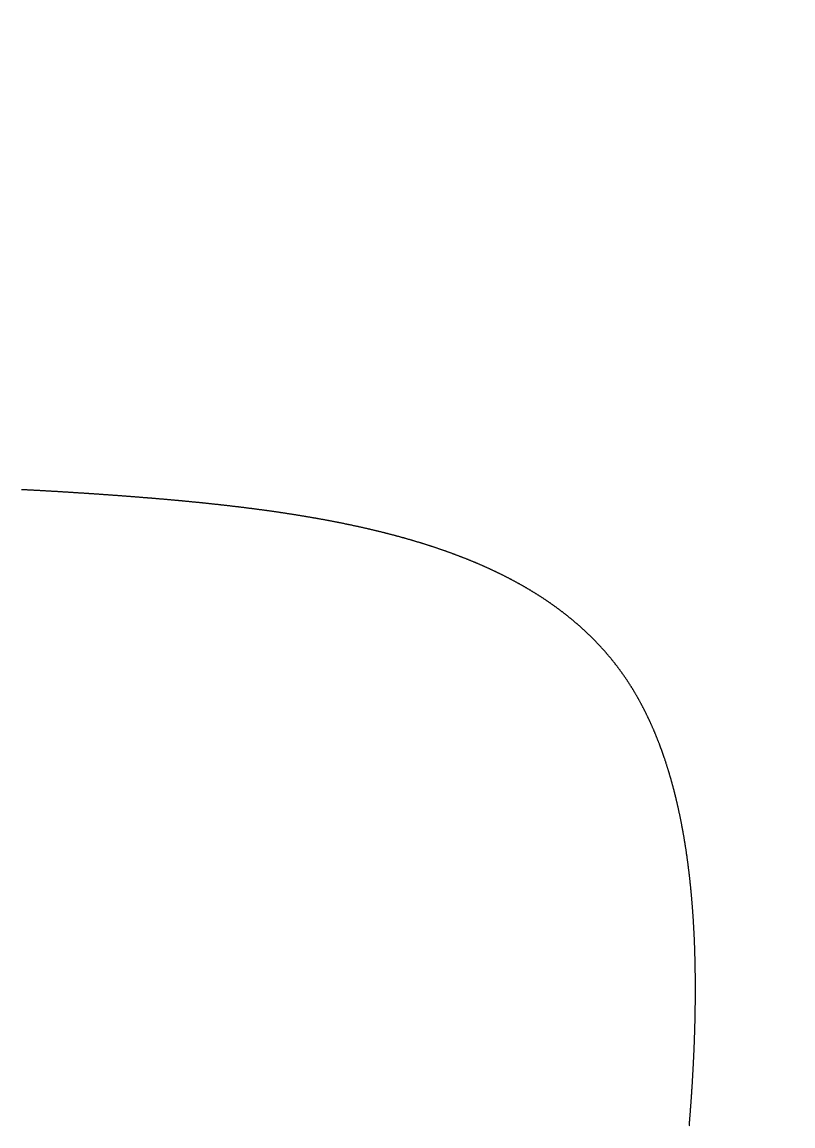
# Model space of a CAD drawing. Header units: millimetres. Extents: x 88 to 97873, y 32 to 55088.
# Drawn here: x 48868.968 to 48871.902, y 4954.889 to 4959.093 of the extents above; entities that cross this region are included whole.
import ezdxf

# ---------------------------------------------------------------- set-up
doc = ezdxf.new("R2010")
doc.units = ezdxf.units.MM
doc.header["$LTSCALE"] = 0.3

msp = doc.modelspace()

# ---------------------------------------------------------------- linework, layer by layer
msp.add_lwpolyline([(48871.5075, 4954.8888), (48871.5077, 4954.891), (48871.5078, 4954.8933), (48871.508, 4954.8955), (48871.5082, 4954.8977), (48871.5084, 4954.9), (48871.5086, 4954.9022), (48871.5088, 4954.9044), (48871.5089, 4954.9067), (48871.5091, 4954.9089), (48871.5093, 4954.9112), (48871.5095, 4954.9134), (48871.5096, 4954.9156), (48871.5098, 4954.9179), (48871.51, 4954.9201), (48871.5102, 4954.9224), (48871.5104, 4954.9246), (48871.5105, 4954.9269), (48871.5107, 4954.9291), (48871.5109, 4954.9314), (48871.511, 4954.9336), (48871.5112, 4954.9359), (48871.5114, 4954.9381), (48871.5116, 4954.9404), (48871.5117, 4954.9426), (48871.5119, 4954.9449), (48871.5121, 4954.9471), (48871.5122, 4954.9494), (48871.5124, 4954.9516), (48871.5126, 4954.9539), (48871.5127, 4954.9561), (48871.5129, 4954.9584), (48871.5131, 4954.9606), (48871.5132, 4954.9629), (48871.5134, 4954.9651), (48871.5136, 4954.9674), (48871.5137, 4954.9696), (48871.5139, 4954.9719), (48871.5141, 4954.9742), (48871.5142, 4954.9764), (48871.5144, 4954.9787), (48871.5145, 4954.9809), (48871.5147, 4954.9832), (48871.5149, 4954.9855), (48871.515, 4954.9877), (48871.5152, 4954.99), (48871.5153, 4954.9923), (48871.5155, 4954.9945), (48871.5157, 4954.9968), (48871.5158, 4954.999), (48871.516, 4955.0013), (48871.5161, 4955.0036), (48871.5163, 4955.0058), (48871.5164, 4955.0081), (48871.5166, 4955.0104), (48871.5167, 4955.0126), (48871.5169, 4955.0149), (48871.517, 4955.0172), (48871.5172, 4955.0194), (48871.5173, 4955.0217), (48871.5175, 4955.024), (48871.5176, 4955.0263), (48871.5178, 4955.0285), (48871.5179, 4955.0308), (48871.5181, 4955.0331), (48871.5182, 4955.0353), (48871.5184, 4955.0376), (48871.5185, 4955.0399), (48871.5186, 4955.0422), (48871.5188, 4955.0444), (48871.5189, 4955.0467), (48871.5191, 4955.049), (48871.5192, 4955.0513), (48871.5193, 4955.0535), (48871.5195, 4955.0558), (48871.5196, 4955.0581), (48871.5198, 4955.0604), (48871.5199, 4955.0627), (48871.52, 4955.0649), (48871.5202, 4955.0672), (48871.5203, 4955.0695), (48871.5204, 4955.0718), (48871.5206, 4955.0741), (48871.5207, 4955.0763), (48871.5208, 4955.0786), (48871.521, 4955.0809), (48871.5211, 4955.0832), (48871.5212, 4955.0855), (48871.5214, 4955.0877), (48871.5215, 4955.09), (48871.5216, 4955.0923), (48871.5217, 4955.0946), (48871.5219, 4955.0969), (48871.522, 4955.0992), (48871.5221, 4955.1015), (48871.5222, 4955.1037), (48871.5224, 4955.106), (48871.5225, 4955.1083), (48871.5226, 4955.1106), (48871.5227, 4955.1129), (48871.5228, 4955.1152), (48871.523, 4955.1175), (48871.5231, 4955.1197), (48871.5232, 4955.122), (48871.5233, 4955.1243), (48871.5234, 4955.1266), (48871.5235, 4955.1289), (48871.5237, 4955.1312), (48871.5238, 4955.1335), (48871.5239, 4955.1358), (48871.524, 4955.1381), (48871.5241, 4955.1404), (48871.5242, 4955.1426), (48871.5243, 4955.1449), (48871.5244, 4955.1472), (48871.5245, 4955.1495), (48871.5246, 4955.1518), (48871.5248, 4955.1541), (48871.5249, 4955.1564), (48871.525, 4955.1587), (48871.5251, 4955.161), (48871.5252, 4955.1633), (48871.5253, 4955.1656), (48871.5254, 4955.1679), (48871.5255, 4955.1702), (48871.5256, 4955.1725), (48871.5257, 4955.1748), (48871.5258, 4955.177), (48871.5259, 4955.1793), (48871.526, 4955.1816), (48871.5261, 4955.1839), (48871.5262, 4955.1862), (48871.5262, 4955.1885), (48871.5263, 4955.1908), (48871.5264, 4955.1931), (48871.5265, 4955.1954), (48871.5266, 4955.1977), (48871.5267, 4955.2), (48871.5268, 4955.2023), (48871.5269, 4955.2046), (48871.527, 4955.2069), (48871.5271, 4955.2092), (48871.5271, 4955.2115), (48871.5272, 4955.2138), (48871.5273, 4955.2161), (48871.5274, 4955.2184), (48871.5275, 4955.2207), (48871.5276, 4955.223), (48871.5276, 4955.2253), (48871.5277, 4955.2276), (48871.5278, 4955.2299), (48871.5279, 4955.2322), (48871.5279, 4955.2345), (48871.528, 4955.2368), (48871.5281, 4955.2391), (48871.5282, 4955.2414), (48871.5282, 4955.2437), (48871.5283, 4955.246), (48871.5284, 4955.2483), (48871.5285, 4955.2506), (48871.5285, 4955.2529), (48871.5286, 4955.2552), (48871.5287, 4955.2575), (48871.5287, 4955.2598), (48871.5288, 4955.2621), (48871.5289, 4955.2644), (48871.5289, 4955.2667), (48871.529, 4955.269), (48871.529, 4955.2713), (48871.5291, 4955.2736), (48871.5292, 4955.2759), (48871.5292, 4955.2782), (48871.5293, 4955.2805), (48871.5293, 4955.2828), (48871.5294, 4955.2851), (48871.5294, 4955.2874), (48871.5295, 4955.2897), (48871.5296, 4955.292), (48871.5296, 4955.2943), (48871.5297, 4955.2966), (48871.5297, 4955.2989), (48871.5298, 4955.3013), (48871.5298, 4955.3036), (48871.5299, 4955.3059), (48871.5299, 4955.3082), (48871.5299, 4955.3105), (48871.53, 4955.3128), (48871.53, 4955.3151), (48871.5301, 4955.3174), (48871.5301, 4955.3197), (48871.5302, 4955.322), (48871.5302, 4955.3243), (48871.5302, 4955.3266), (48871.5303, 4955.3289), (48871.5303, 4955.3312), (48871.5303, 4955.3335), (48871.5304, 4955.3358), (48871.5304, 4955.3381), (48871.5304, 4955.3404), (48871.5305, 4955.3427), (48871.5305, 4955.345), (48871.5305, 4955.3473), (48871.5306, 4955.3496), (48871.5306, 4955.3519), (48871.5306, 4955.3542), (48871.5306, 4955.3565), (48871.5307, 4955.3588), (48871.5307, 4955.3611), (48871.5307, 4955.3634), (48871.5307, 4955.3657), (48871.5308, 4955.368), (48871.5308, 4955.3703), (48871.5308, 4955.3726), (48871.5308, 4955.3749), (48871.5308, 4955.3772), (48871.5308, 4955.3795), (48871.5308, 4955.3818), (48871.5309, 4955.3841), (48871.5309, 4955.3864), (48871.5309, 4955.3887), (48871.5309, 4955.391), (48871.5309, 4955.3933), (48871.5309, 4955.3956), (48871.5309, 4955.3979), (48871.5309, 4955.4002), (48871.5309, 4955.4025), (48871.5309, 4955.4048), (48871.5309, 4955.4071), (48871.5309, 4955.4094), (48871.5309, 4955.4117), (48871.5309, 4955.414), (48871.5309, 4955.4163), (48871.5309, 4955.4186), (48871.5309, 4955.4209), (48871.5309, 4955.4232), (48871.5309, 4955.4255), (48871.5309, 4955.4278), (48871.5309, 4955.4301), (48871.5309, 4955.4324), (48871.5309, 4955.4347), (48871.5309, 4955.437), (48871.5308, 4955.4393), (48871.5308, 4955.4416), (48871.5308, 4955.4439), (48871.5308, 4955.4462), (48871.5308, 4955.4485), (48871.5308, 4955.4508), (48871.5307, 4955.4531), (48871.5307, 4955.4554), (48871.5307, 4955.4577), (48871.5307, 4955.46), (48871.5306, 4955.4623), (48871.5306, 4955.4646), (48871.5306, 4955.4669), (48871.5306, 4955.4692), (48871.5305, 4955.4715), (48871.5305, 4955.4738), (48871.5305, 4955.4761), (48871.5304, 4955.4784), (48871.5304, 4955.4806), (48871.5304, 4955.4829), (48871.5303, 4955.4852), (48871.5303, 4955.4875), (48871.5303, 4955.4898), (48871.5302, 4955.4921), (48871.5302, 4955.4944), (48871.5301, 4955.4967), (48871.5301, 4955.499), (48871.5301, 4955.5013), (48871.53, 4955.5036), (48871.53, 4955.5059), (48871.5299, 4955.5081), (48871.5299, 4955.5104), (48871.5298, 4955.5127), (48871.5298, 4955.515), (48871.5297, 4955.5173), (48871.5297, 4955.5196), (48871.5296, 4955.5219), (48871.5295, 4955.5242), (48871.5295, 4955.5264), (48871.5294, 4955.5287), (48871.5294, 4955.531), (48871.5293, 4955.5333), (48871.5292, 4955.5356), (48871.5292, 4955.5379), (48871.5291, 4955.5402), (48871.529, 4955.5424), (48871.529, 4955.5447), (48871.5289, 4955.547), (48871.5288, 4955.5493), (48871.5288, 4955.5516), (48871.5287, 4955.5539), (48871.5286, 4955.5561), (48871.5285, 4955.5584), (48871.5285, 4955.5607), (48871.5284, 4955.563), (48871.5283, 4955.5653), (48871.5282, 4955.5676), (48871.5282, 4955.5698), (48871.5281, 4955.5721), (48871.528, 4955.5744), (48871.5279, 4955.5767), (48871.5278, 4955.5789), (48871.5277, 4955.5812), (48871.5276, 4955.5835), (48871.5275, 4955.5858), (48871.5275, 4955.5881), (48871.5274, 4955.5903), (48871.5273, 4955.5926), (48871.5272, 4955.5949), (48871.5271, 4955.5972), (48871.527, 4955.5994), (48871.5269, 4955.6017), (48871.5268, 4955.604), (48871.5267, 4955.6062), (48871.5266, 4955.6085), (48871.5265, 4955.6108), (48871.5264, 4955.6131), (48871.5263, 4955.6153), (48871.5262, 4955.6176), (48871.526, 4955.6199), (48871.5259, 4955.6221), (48871.5258, 4955.6244), (48871.5257, 4955.6267), (48871.5256, 4955.6289), (48871.5255, 4955.6312), (48871.5254, 4955.6335), (48871.5252, 4955.6357), (48871.5251, 4955.638), (48871.525, 4955.6403), (48871.5249, 4955.6425), (48871.5248, 4955.6448), (48871.5246, 4955.6471), (48871.5245, 4955.6493), (48871.5244, 4955.6516), (48871.5242, 4955.6538), (48871.5241, 4955.6561), (48871.524, 4955.6584), (48871.5238, 4955.6606), (48871.5237, 4955.6629), (48871.5236, 4955.6651), (48871.5234, 4955.6674), (48871.5233, 4955.6697), (48871.5232, 4955.6719), (48871.523, 4955.6742), (48871.5229, 4955.6764), (48871.5227, 4955.6787), (48871.5226, 4955.6809), (48871.5224, 4955.6832), (48871.5223, 4955.6854), (48871.5221, 4955.6877), (48871.522, 4955.6899), (48871.5218, 4955.6922), (48871.5217, 4955.6944), (48871.5215, 4955.6967), (48871.5214, 4955.6989), (48871.5212, 4955.7012), (48871.521, 4955.7034), (48871.5209, 4955.7057), (48871.5207, 4955.7079), (48871.5206, 4955.7102), (48871.5204, 4955.7124), (48871.5202, 4955.7147), (48871.5201, 4955.7169), (48871.5199, 4955.7192), (48871.5197, 4955.7214), (48871.5195, 4955.7236), (48871.5194, 4955.7259), (48871.5192, 4955.7281), (48871.519, 4955.7304), (48871.5188, 4955.7326), (48871.5187, 4955.7348), (48871.5185, 4955.7371), (48871.5183, 4955.7393), (48871.5181, 4955.7416), (48871.5179, 4955.7438), (48871.5177, 4955.746), (48871.5175, 4955.7483), (48871.5174, 4955.7505), (48871.5172, 4955.7527), (48871.517, 4955.755), (48871.5168, 4955.7572), (48871.5166, 4955.7594), (48871.5164, 4955.7616), (48871.5162, 4955.7639), (48871.516, 4955.7661), (48871.5158, 4955.7683), (48871.5156, 4955.7706), (48871.5154, 4955.7728), (48871.5152, 4955.775), (48871.515, 4955.7772), (48871.5148, 4955.7795), (48871.5145, 4955.7817), (48871.5143, 4955.7839), (48871.5141, 4955.7861), (48871.5139, 4955.7883), (48871.5137, 4955.7906), (48871.5135, 4955.7928), (48871.5133, 4955.795), (48871.513, 4955.7972), (48871.5128, 4955.7994), (48871.5126, 4955.8016), (48871.5124, 4955.8039), (48871.5121, 4955.8061), (48871.5119, 4955.8083), (48871.5117, 4955.8105), (48871.5114, 4955.8127), (48871.5112, 4955.8149), (48871.511, 4955.8171), (48871.5107, 4955.8193), (48871.5105, 4955.8215), (48871.5103, 4955.8237), (48871.51, 4955.826), (48871.5098, 4955.8282), (48871.5095, 4955.8304), (48871.5093, 4955.8326), (48871.509, 4955.8348), (48871.5088, 4955.837), (48871.5085, 4955.8392), (48871.5083, 4955.8414), (48871.508, 4955.8436), (48871.5078, 4955.8458), (48871.5075, 4955.848), (48871.5073, 4955.8502), (48871.507, 4955.8524), (48871.5067, 4955.8545), (48871.5065, 4955.8567), (48871.5062, 4955.8589), (48871.5059, 4955.8611), (48871.5057, 4955.8633), (48871.5054, 4955.8655), (48871.5051, 4955.8677), (48871.5049, 4955.8699), (48871.5046, 4955.8721), (48871.5043, 4955.8743), (48871.504, 4955.8764), (48871.5038, 4955.8786), (48871.5035, 4955.8808), (48871.5032, 4955.883), (48871.5029, 4955.8852), (48871.5026, 4955.8874), (48871.5023, 4955.8895), (48871.5021, 4955.8917), (48871.5018, 4955.8939), (48871.5015, 4955.8961), (48871.5012, 4955.8982), (48871.5009, 4955.9004), (48871.5006, 4955.9026), (48871.5003, 4955.9048), (48871.5, 4955.9069), (48871.4997, 4955.9091), (48871.4994, 4955.9113), (48871.4991, 4955.9134), (48871.4988, 4955.9156), (48871.4985, 4955.9178), (48871.4982, 4955.9199), (48871.4979, 4955.9221), (48871.4975, 4955.9243), (48871.4972, 4955.9264), (48871.4969, 4955.9286), (48871.4966, 4955.9307), (48871.4963, 4955.9329), (48871.4959, 4955.9351), (48871.4956, 4955.9372), (48871.4953, 4955.9394), (48871.495, 4955.9415), (48871.4946, 4955.9437), (48871.4943, 4955.9458), (48871.494, 4955.948), (48871.4937, 4955.9501), (48871.4933, 4955.9523), (48871.493, 4955.9544), (48871.4926, 4955.9566), (48871.4923, 4955.9587), (48871.492, 4955.9609), (48871.4916, 4955.963), (48871.4913, 4955.9651), (48871.4909, 4955.9673), (48871.4906, 4955.9694), (48871.4902, 4955.9716), (48871.4899, 4955.9737), (48871.4895, 4955.9758), (48871.4892, 4955.978), (48871.4888, 4955.9801), (48871.4885, 4955.9822), (48871.4881, 4955.9844), (48871.4877, 4955.9865), (48871.4874, 4955.9886), (48871.487, 4955.9908), (48871.4866, 4955.9929), (48871.4863, 4955.995), (48871.4859, 4955.9971), (48871.4855, 4955.9993), (48871.4852, 4956.0014), (48871.4848, 4956.0035), (48871.4844, 4956.0056), (48871.484, 4956.0078), (48871.4836, 4956.0099), (48871.4833, 4956.012), (48871.4829, 4956.0141), (48871.4825, 4956.0162), (48871.4821, 4956.0183), (48871.4817, 4956.0204), (48871.4813, 4956.0226), (48871.4809, 4956.0247), (48871.4805, 4956.0268), (48871.4801, 4956.0289), (48871.4797, 4956.031), (48871.4793, 4956.0331), (48871.4789, 4956.0352), (48871.4785, 4956.0373), (48871.4781, 4956.0394), (48871.4777, 4956.0415), (48871.4773, 4956.0436), (48871.4769, 4956.0457), (48871.4765, 4956.0478), (48871.4761, 4956.0499), (48871.4756, 4956.052), (48871.4752, 4956.0541), (48871.4748, 4956.0562), (48871.4744, 4956.0582), (48871.474, 4956.0603), (48871.4735, 4956.0624), (48871.4731, 4956.0645), (48871.4727, 4956.0666), (48871.4722, 4956.0687), (48871.4718, 4956.0708), (48871.4714, 4956.0728), (48871.4709, 4956.0749), (48871.4705, 4956.077), (48871.4701, 4956.0791), (48871.4696, 4956.0811), (48871.4692, 4956.0832), (48871.4687, 4956.0853), (48871.4683, 4956.0874), (48871.4678, 4956.0894), (48871.4674, 4956.0915), (48871.4669, 4956.0936), (48871.4665, 4956.0956), (48871.466, 4956.0977), (48871.4656, 4956.0998), (48871.4651, 4956.1018), (48871.4646, 4956.1039), (48871.4642, 4956.1059), (48871.4637, 4956.108), (48871.4632, 4956.11), (48871.4628, 4956.1121), (48871.4623, 4956.1142), (48871.4618, 4956.1162), (48871.4613, 4956.1183), (48871.4609, 4956.1203), (48871.4604, 4956.1223), (48871.4599, 4956.1244), (48871.4594, 4956.1264), (48871.4589, 4956.1285), (48871.4585, 4956.1305), (48871.458, 4956.1326), (48871.4575, 4956.1346), (48871.457, 4956.1366), (48871.4565, 4956.1387), (48871.456, 4956.1407), (48871.4555, 4956.1427), (48871.455, 4956.1448), (48871.4545, 4956.1468), (48871.454, 4956.1488), (48871.4535, 4956.1509), (48871.453, 4956.1529), (48871.4525, 4956.1549), (48871.4519, 4956.1569), (48871.4514, 4956.159), (48871.4509, 4956.161), (48871.4504, 4956.163), (48871.4499, 4956.165), (48871.4494, 4956.167), (48871.4488, 4956.169), (48871.4483, 4956.1711), (48871.4478, 4956.1731), (48871.4473, 4956.1751), (48871.4467, 4956.1771), (48871.4462, 4956.1791), (48871.4457, 4956.1811), (48871.4451, 4956.1831), (48871.4446, 4956.1851), (48871.444, 4956.1871), (48871.4435, 4956.1891), (48871.4429, 4956.1911), (48871.4424, 4956.1931), (48871.4419, 4956.1951), (48871.4413, 4956.1971), (48871.4407, 4956.1991), (48871.4402, 4956.2011), (48871.4396, 4956.203), (48871.4391, 4956.205), (48871.4385, 4956.207), (48871.438, 4956.209), (48871.4374, 4956.211), (48871.4368, 4956.213), (48871.4363, 4956.2149), (48871.4357, 4956.2169), (48871.4351, 4956.2189), (48871.4345, 4956.2209), (48871.434, 4956.2228), (48871.4334, 4956.2248), (48871.4328, 4956.2268), (48871.4322, 4956.2287), (48871.4316, 4956.2307), (48871.431, 4956.2327), (48871.4305, 4956.2346), (48871.4299, 4956.2366), (48871.4293, 4956.2386), (48871.4287, 4956.2405), (48871.4281, 4956.2425), (48871.4275, 4956.2444), (48871.4269, 4956.2464), (48871.4263, 4956.2483), (48871.4257, 4956.2503), (48871.4251, 4956.2522), (48871.4245, 4956.2542), (48871.4238, 4956.2561), (48871.4232, 4956.2581), (48871.4226, 4956.26), (48871.422, 4956.2619), (48871.4214, 4956.2639), (48871.4208, 4956.2658), (48871.4201, 4956.2677), (48871.4195, 4956.2697), (48871.4189, 4956.2716), (48871.4182, 4956.2735), (48871.4176, 4956.2755), (48871.417, 4956.2774), (48871.4163, 4956.2793), (48871.4157, 4956.2812), (48871.4151, 4956.2831), (48871.4144, 4956.2851), (48871.4138, 4956.287), (48871.4131, 4956.2889), (48871.4125, 4956.2908), (48871.4118, 4956.2927), (48871.4112, 4956.2946), (48871.4105, 4956.2965), (48871.4099, 4956.2984), (48871.4092, 4956.3004), (48871.4085, 4956.3023), (48871.4079, 4956.3042), (48871.4072, 4956.3061), (48871.4065, 4956.308), (48871.4059, 4956.3098), (48871.4052, 4956.3117), (48871.4045, 4956.3136), (48871.4039, 4956.3155), (48871.4032, 4956.3174), (48871.4025, 4956.3193), (48871.4018, 4956.3212), (48871.4011, 4956.3231), (48871.4004, 4956.3249), (48871.3998, 4956.3268), (48871.3991, 4956.3287), (48871.3984, 4956.3306), (48871.3977, 4956.3325), (48871.397, 4956.3343), (48871.3963, 4956.3362), (48871.3956, 4956.3381), (48871.3949, 4956.3399), (48871.3942, 4956.3418), (48871.3935, 4956.3437), (48871.3927, 4956.3455), (48871.392, 4956.3474), (48871.3913, 4956.3492), (48871.3906, 4956.3511), (48871.3899, 4956.3529), (48871.3892, 4956.3548), (48871.3884, 4956.3566), (48871.3877, 4956.3585), (48871.387, 4956.3603), (48871.3862, 4956.3622), (48871.3855, 4956.364), (48871.3848, 4956.3659), (48871.384, 4956.3677), (48871.3833, 4956.3695), (48871.3826, 4956.3714), (48871.3818, 4956.3732), (48871.3811, 4956.375), (48871.3803, 4956.3769), (48871.3796, 4956.3787), (48871.3788, 4956.3805), (48871.3781, 4956.3823), (48871.3773, 4956.3842), (48871.3766, 4956.386), (48871.3758, 4956.3878), (48871.375, 4956.3896), (48871.3743, 4956.3914), (48871.3735, 4956.3932), (48871.3727, 4956.3951), (48871.372, 4956.3969), (48871.3712, 4956.3987), (48871.3704, 4956.4005), (48871.3696, 4956.4023), (48871.3688, 4956.4041), (48871.3681, 4956.4059), (48871.3673, 4956.4077), (48871.3665, 4956.4095), (48871.3657, 4956.4113), (48871.3649, 4956.413), (48871.3641, 4956.4148), (48871.3633, 4956.4166), (48871.3625, 4956.4184), (48871.3617, 4956.4202), (48871.3609, 4956.422), (48871.3601, 4956.4237), (48871.3593, 4956.4255), (48871.3585, 4956.4273), (48871.3577, 4956.4291), (48871.3568, 4956.4308), (48871.356, 4956.4326), (48871.3552, 4956.4344), (48871.3544, 4956.4361), (48871.3536, 4956.4379), (48871.3527, 4956.4396), (48871.3519, 4956.4414), (48871.3511, 4956.4432), (48871.3502, 4956.4449), (48871.3494, 4956.4467), (48871.3486, 4956.4484), (48871.3477, 4956.4502), (48871.3469, 4956.4519), (48871.346, 4956.4536), (48871.3452, 4956.4554), (48871.3443, 4956.4571), (48871.3435, 4956.4589), (48871.3426, 4956.4606), (48871.3418, 4956.4623), (48871.3409, 4956.4641), (48871.3401, 4956.4658), (48871.3392, 4956.4675), (48871.3383, 4956.4692), (48871.3375, 4956.471), (48871.3366, 4956.4727), (48871.3357, 4956.4744), (48871.3348, 4956.4761), (48871.334, 4956.4778), (48871.3331, 4956.4795), (48871.3322, 4956.4812), (48871.3313, 4956.4829), (48871.3304, 4956.4847), (48871.3295, 4956.4864), (48871.3286, 4956.4881), (48871.3277, 4956.4898), (48871.3268, 4956.4914), (48871.3259, 4956.4931), (48871.325, 4956.4948), (48871.3241, 4956.4965), (48871.3232, 4956.4982), (48871.3223, 4956.4999), (48871.3214, 4956.5016), (48871.3205, 4956.5033), (48871.3196, 4956.5049), (48871.3187, 4956.5066), (48871.3177, 4956.5083), (48871.3168, 4956.51), (48871.3159, 4956.5116), (48871.315, 4956.5133), (48871.314, 4956.515), (48871.3131, 4956.5166), (48871.3122, 4956.5183), (48871.3112, 4956.5199), (48871.3103, 4956.5216), (48871.3093, 4956.5233), (48871.3084, 4956.5249), (48871.3075, 4956.5266), (48871.3065, 4956.5282), (48871.3056, 4956.5298), (48871.3046, 4956.5315), (48871.3036, 4956.5331), (48871.3027, 4956.5348), (48871.3017, 4956.5364), (48871.3008, 4956.538), (48871.2998, 4956.5397), (48871.2988, 4956.5413), (48871.2978, 4956.5429), (48871.2969, 4956.5445), (48871.2959, 4956.5462), (48871.2949, 4956.5478), (48871.2939, 4956.5494), (48871.2929, 4956.551), (48871.292, 4956.5526), (48871.291, 4956.5542), (48871.29, 4956.5558), (48871.289, 4956.5575), (48871.288, 4956.5591), (48871.287, 4956.5607), (48871.286, 4956.5623), (48871.285, 4956.5639), (48871.284, 4956.5654), (48871.283, 4956.567), (48871.282, 4956.5686), (48871.2809, 4956.5702), (48871.2799, 4956.5718), (48871.2789, 4956.5734), (48871.2779, 4956.575), (48871.2769, 4956.5765), (48871.2758, 4956.5781), (48871.2748, 4956.5797), (48871.2738, 4956.5813), (48871.2727, 4956.5828), (48871.2717, 4956.5844), (48871.2707, 4956.586), (48871.2696, 4956.5875), (48871.2686, 4956.5891), (48871.2675, 4956.5906), (48871.2665, 4956.5922), (48871.2654, 4956.5937), (48871.2644, 4956.5953), (48871.2633, 4956.5968), (48871.2623, 4956.5984), (48871.2612, 4956.5999), (48871.2601, 4956.6015), (48871.2591, 4956.603), (48871.258, 4956.6045), (48871.2569, 4956.6061), (48871.2559, 4956.6076), (48871.2548, 4956.6091), (48871.2537, 4956.6106), (48871.2526, 4956.6122), (48871.2515, 4956.6137), (48871.2505, 4956.6152), (48871.2494, 4956.6167), (48871.2483, 4956.6182), (48871.2472, 4956.6197), (48871.2461, 4956.6212), (48871.245, 4956.6227), (48871.2439, 4956.6243), (48871.2428, 4956.6258), (48871.2417, 4956.6273), (48871.2406, 4956.6287), (48871.2395, 4956.6302), (48871.2383, 4956.6317), (48871.2372, 4956.6332), (48871.2361, 4956.6347), (48871.235, 4956.6362), (48871.2339, 4956.6377), (48871.2327, 4956.6392), (48871.2316, 4956.6406), (48871.2305, 4956.6421), (48871.2293, 4956.6436), (48871.2282, 4956.6451), (48871.2271, 4956.6465), (48871.2259, 4956.648), (48871.2248, 4956.6495), (48871.2236, 4956.6509), (48871.2225, 4956.6524), (48871.2213, 4956.6538), (48871.2202, 4956.6553), (48871.219, 4956.6567), (48871.2179, 4956.6582), (48871.2167, 4956.6596), (48871.2156, 4956.6611), (48871.2144, 4956.6625), (48871.2132, 4956.664), (48871.2121, 4956.6654), (48871.2109, 4956.6668), (48871.2097, 4956.6683), (48871.2085, 4956.6697), (48871.2074, 4956.6711), (48871.2062, 4956.6726), (48871.205, 4956.674), (48871.2038, 4956.6754), (48871.2026, 4956.6768), (48871.2014, 4956.6782), (48871.2002, 4956.6797), (48871.199, 4956.6811), (48871.1978, 4956.6825), (48871.1966, 4956.6839), (48871.1954, 4956.6853), (48871.1942, 4956.6867), (48871.193, 4956.6881), (48871.1918, 4956.6895), (48871.1906, 4956.6909), (48871.1894, 4956.6923), (48871.1882, 4956.6937), (48871.187, 4956.6951), (48871.1857, 4956.6965), (48871.1845, 4956.6979), (48871.1833, 4956.6992), (48871.1821, 4956.7006), (48871.1808, 4956.702), (48871.1796, 4956.7034), (48871.1784, 4956.7048), (48871.1771, 4956.7061), (48871.1759, 4956.7075), (48871.1746, 4956.7089), (48871.1734, 4956.7102), (48871.1721, 4956.7116), (48871.1709, 4956.713), (48871.1696, 4956.7143), (48871.1684, 4956.7157), (48871.1671, 4956.717), (48871.1659, 4956.7184), (48871.1646, 4956.7197), (48871.1634, 4956.7211), (48871.1621, 4956.7224), (48871.1608, 4956.7238), (48871.1596, 4956.7251), (48871.1583, 4956.7264), (48871.157, 4956.7278), (48871.1557, 4956.7291), (48871.1545, 4956.7305), (48871.1532, 4956.7318), (48871.1519, 4956.7331), (48871.1506, 4956.7344), (48871.1493, 4956.7358), (48871.148, 4956.7371), (48871.1467, 4956.7384), (48871.1454, 4956.7397), (48871.1441, 4956.741), (48871.1428, 4956.7423), (48871.1415, 4956.7437), (48871.1402, 4956.745), (48871.1389, 4956.7463), (48871.1376, 4956.7476), (48871.1363, 4956.7489), (48871.135, 4956.7502), (48871.1337, 4956.7515), (48871.1324, 4956.7528), (48871.131, 4956.7541), (48871.1297, 4956.7554), (48871.1284, 4956.7566), (48871.1271, 4956.7579), (48871.1257, 4956.7592), (48871.1244, 4956.7605), (48871.1231, 4956.7618), (48871.1217, 4956.7631), (48871.1204, 4956.7643), (48871.1191, 4956.7656), (48871.1177, 4956.7669), (48871.1164, 4956.7682), (48871.115, 4956.7694), (48871.1137, 4956.7707), (48871.1123, 4956.7719), (48871.111, 4956.7732), (48871.1096, 4956.7745), (48871.1083, 4956.7757), (48871.1069, 4956.777), (48871.1055, 4956.7782), (48871.1042, 4956.7795), (48871.1028, 4956.7807), (48871.1014, 4956.782), (48871.1001, 4956.7832), (48871.0987, 4956.7845), (48871.0973, 4956.7857), (48871.0959, 4956.7869), (48871.0946, 4956.7882), (48871.0932, 4956.7894), (48871.0918, 4956.7906), (48871.0904, 4956.7919), (48871.089, 4956.7931), (48871.0876, 4956.7943), (48871.0862, 4956.7955), (48871.0848, 4956.7968), (48871.0835, 4956.798), (48871.0821, 4956.7992), (48871.0807, 4956.8004), (48871.0792, 4956.8016), (48871.0778, 4956.8028), (48871.0764, 4956.8041), (48871.075, 4956.8053), (48871.0736, 4956.8065), (48871.0722, 4956.8077), (48871.0708, 4956.8089), (48871.0694, 4956.8101), (48871.0679, 4956.8113), (48871.0665, 4956.8125), (48871.0651, 4956.8136), (48871.0637, 4956.8148), (48871.0622, 4956.816), (48871.0608, 4956.8172), (48871.0594, 4956.8184), (48871.0579, 4956.8196), (48871.0565, 4956.8208), (48871.0551, 4956.8219), (48871.0536, 4956.8231), (48871.0522, 4956.8243), (48871.0507, 4956.8255), (48871.0493, 4956.8266), (48871.0478, 4956.8278), (48871.0464, 4956.829), (48871.0449, 4956.8301), (48871.0435, 4956.8313), (48871.042, 4956.8324), (48871.0406, 4956.8336), (48871.0391, 4956.8348), (48871.0376, 4956.8359), (48871.0362, 4956.8371), (48871.0347, 4956.8382), (48871.0332, 4956.8394), (48871.0318, 4956.8405), (48871.0303, 4956.8416), (48871.0288, 4956.8428), (48871.0273, 4956.8439), (48871.0258, 4956.8451), (48871.0244, 4956.8462), (48871.0229, 4956.8473), (48871.0214, 4956.8485), (48871.0199, 4956.8496), (48871.0184, 4956.8507), (48871.0169, 4956.8518), (48871.0154, 4956.853), (48871.0139, 4956.8541), (48871.0124, 4956.8552), (48871.0109, 4956.8563), (48871.0094, 4956.8574), (48871.0079, 4956.8585), (48871.0064, 4956.8597), (48871.0049, 4956.8608), (48871.0034, 4956.8619), (48871.0019, 4956.863), (48871.0003, 4956.8641), (48870.9988, 4956.8652), (48870.9973, 4956.8663), (48870.9958, 4956.8674), (48870.9943, 4956.8685), (48870.9927, 4956.8696), (48870.9912, 4956.8707), (48870.9897, 4956.8717), (48870.9881, 4956.8728), (48870.9866, 4956.8739), (48870.9851, 4956.875), (48870.9835, 4956.8761), (48870.982, 4956.8772), (48870.9805, 4956.8782), (48870.9789, 4956.8793), (48870.9774, 4956.8804), (48870.9758, 4956.8815), (48870.9743, 4956.8825), (48870.9727, 4956.8836), (48870.9712, 4956.8847), (48870.9696, 4956.8857), (48870.9681, 4956.8868), (48870.9665, 4956.8878), (48870.9649, 4956.8889), (48870.9634, 4956.89), (48870.9618, 4956.891), (48870.9602, 4956.8921), (48870.9587, 4956.8931), (48870.9571, 4956.8942), (48870.9555, 4956.8952), (48870.9539, 4956.8963), (48870.9524, 4956.8973), (48870.9508, 4956.8983), (48870.9492, 4956.8994), (48870.9476, 4956.9004), (48870.946, 4956.9015), (48870.9444, 4956.9025), (48870.9429, 4956.9035), (48870.9413, 4956.9045), (48870.9397, 4956.9056), (48870.9381, 4956.9066), (48870.9365, 4956.9076), (48870.9349, 4956.9086), (48870.9333, 4956.9097), (48870.9317, 4956.9107), (48870.9301, 4956.9117), (48870.9285, 4956.9127), (48870.9269, 4956.9137), (48870.9253, 4956.9147), (48870.9236, 4956.9157), (48870.922, 4956.9168), (48870.9204, 4956.9178), (48870.9188, 4956.9188), (48870.9172, 4956.9198), (48870.9156, 4956.9208), (48870.9139, 4956.9218), (48870.9123, 4956.9228), (48870.9107, 4956.9237), (48870.909, 4956.9247), (48870.9074, 4956.9257), (48870.9058, 4956.9267), (48870.9041, 4956.9277), (48870.9025, 4956.9287), (48870.9009, 4956.9297), (48870.8992, 4956.9307), (48870.8976, 4956.9316), (48870.8959, 4956.9326), (48870.8943, 4956.9336), (48870.8927, 4956.9346), (48870.891, 4956.9355), (48870.8894, 4956.9365), (48870.8877, 4956.9375), (48870.886, 4956.9384), (48870.8844, 4956.9394), (48870.8827, 4956.9404), (48870.8811, 4956.9413), (48870.8794, 4956.9423), (48870.8777, 4956.9432), (48870.8761, 4956.9442), (48870.8744, 4956.9451), (48870.8727, 4956.9461), (48870.8711, 4956.947), (48870.8694, 4956.948), (48870.8677, 4956.9489), (48870.866, 4956.9499), (48870.8644, 4956.9508), (48870.8627, 4956.9518), (48870.861, 4956.9527), (48870.8593, 4956.9536), (48870.8576, 4956.9546), (48870.8559, 4956.9555), (48870.8542, 4956.9564), (48870.8526, 4956.9574), (48870.8509, 4956.9583), (48870.8492, 4956.9592), (48870.8475, 4956.9601), (48870.8458, 4956.9611), (48870.8441, 4956.962), (48870.8424, 4956.9629), (48870.8407, 4956.9638), (48870.839, 4956.9647), (48870.8372, 4956.9657), (48870.8355, 4956.9666), (48870.8338, 4956.9675), (48870.8321, 4956.9684), (48870.8304, 4956.9693), (48870.8287, 4956.9702), (48870.827, 4956.9711), (48870.8252, 4956.972), (48870.8235, 4956.9729), (48870.8218, 4956.9738), (48870.8201, 4956.9747), (48870.8183, 4956.9756), (48870.8166, 4956.9765), (48870.8149, 4956.9774), (48870.8131, 4956.9783), (48870.8114, 4956.9792), (48870.8097, 4956.98), (48870.8079, 4956.9809), (48870.8062, 4956.9818), (48870.8045, 4956.9827), (48870.8027, 4956.9836), (48870.801, 4956.9844), (48870.7992, 4956.9853), (48870.7975, 4956.9862), (48870.7957, 4956.9871), (48870.794, 4956.9879), (48870.7922, 4956.9888), (48870.7905, 4956.9897), (48870.7887, 4956.9905), (48870.7869, 4956.9914), (48870.7852, 4956.9923), (48870.7834, 4956.9931), (48870.7817, 4956.994), (48870.7799, 4956.9948), (48870.7781, 4956.9957), (48870.7764, 4956.9965), (48870.7746, 4956.9974), (48870.7728, 4956.9982), (48870.771, 4956.9991), (48870.7693, 4956.9999), (48870.7675, 4957.0008), (48870.7657, 4957.0016), (48870.7639, 4957.0025), (48870.7621, 4957.0033), (48870.7604, 4957.0041), (48870.7586, 4957.005), (48870.7568, 4957.0058), (48870.755, 4957.0067), (48870.7532, 4957.0075), (48870.7514, 4957.0083), (48870.7496, 4957.0091), (48870.7478, 4957.01), (48870.746, 4957.0108), (48870.7442, 4957.0116), (48870.7424, 4957.0124), (48870.7406, 4957.0133), (48870.7388, 4957.0141), (48870.737, 4957.0149), (48870.7352, 4957.0157), (48870.7334, 4957.0165), (48870.7316, 4957.0173), (48870.7298, 4957.0181), (48870.728, 4957.0189), (48870.7262, 4957.0198), (48870.7243, 4957.0206), (48870.7225, 4957.0214), (48870.7207, 4957.0222), (48870.7189, 4957.023), (48870.717, 4957.0238), (48870.7152, 4957.0246), (48870.7134, 4957.0254), (48870.7116, 4957.0261), (48870.7097, 4957.0269), (48870.7079, 4957.0277), (48870.7061, 4957.0285), (48870.7042, 4957.0293), (48870.7024, 4957.0301), (48870.7006, 4957.0309), (48870.6987, 4957.0317), (48870.6969, 4957.0324), (48870.695, 4957.0332), (48870.6932, 4957.034), (48870.6913, 4957.0348), (48870.6895, 4957.0355), (48870.6877, 4957.0363), (48870.6858, 4957.0371), (48870.6839, 4957.0379), (48870.6821, 4957.0386), (48870.6802, 4957.0394), (48870.6784, 4957.0402), (48870.6765, 4957.0409), (48870.6747, 4957.0417), (48870.6728, 4957.0424), (48870.6709, 4957.0432), (48870.6691, 4957.044), (48870.6672, 4957.0447), (48870.6653, 4957.0455), (48870.6635, 4957.0462), (48870.6616, 4957.047), (48870.6597, 4957.0477), (48870.6579, 4957.0485), (48870.656, 4957.0492), (48870.6541, 4957.0499), (48870.6522, 4957.0507), (48870.6503, 4957.0514), (48870.6485, 4957.0522), (48870.6466, 4957.0529), (48870.6447, 4957.0536), (48870.6428, 4957.0544), (48870.6409, 4957.0551), (48870.639, 4957.0558), (48870.6371, 4957.0566), (48870.6352, 4957.0573), (48870.6333, 4957.058), (48870.6315, 4957.0588), (48870.6296, 4957.0595), (48870.6277, 4957.0602), (48870.6258, 4957.0609), (48870.6239, 4957.0616), (48870.6219, 4957.0624), (48870.62, 4957.0631), (48870.6181, 4957.0638), (48870.6162, 4957.0645), (48870.6143, 4957.0652), (48870.6124, 4957.0659), (48870.6105, 4957.0666), (48870.6086, 4957.0673), (48870.6067, 4957.068), (48870.6048, 4957.0687), (48870.6028, 4957.0695), (48870.6009, 4957.0702), (48870.599, 4957.0709), (48870.5971, 4957.0716), (48870.5951, 4957.0722), (48870.5932, 4957.0729), (48870.5913, 4957.0736), (48870.5894, 4957.0743), (48870.5874, 4957.075), (48870.5855, 4957.0757), (48870.5836, 4957.0764), (48870.5816, 4957.0771), (48870.5797, 4957.0778), (48870.5778, 4957.0785), (48870.5758, 4957.0791), (48870.5739, 4957.0798), (48870.5719, 4957.0805), (48870.57, 4957.0812), (48870.5681, 4957.0818), (48870.5661, 4957.0825), (48870.5642, 4957.0832), (48870.5622, 4957.0839), (48870.5603, 4957.0845), (48870.5583, 4957.0852), (48870.5564, 4957.0859), (48870.5544, 4957.0865), (48870.5525, 4957.0872), (48870.5505, 4957.0879), (48870.5485, 4957.0885), (48870.5466, 4957.0892), (48870.5446, 4957.0898), (48870.5427, 4957.0905), (48870.5407, 4957.0912), (48870.5387, 4957.0918), (48870.5368, 4957.0925), (48870.5348, 4957.0931), (48870.5328, 4957.0938), (48870.5309, 4957.0944), (48870.5289, 4957.0951), (48870.5269, 4957.0957), (48870.5249, 4957.0963), (48870.523, 4957.097), (48870.521, 4957.0976), (48870.519, 4957.0983), (48870.517, 4957.0989), (48870.515, 4957.0995), (48870.513, 4957.1002), (48870.5111, 4957.1008), (48870.5091, 4957.1014), (48870.5071, 4957.1021), (48870.5051, 4957.1027), (48870.5031, 4957.1033), (48870.5011, 4957.104), (48870.4991, 4957.1046), (48870.4971, 4957.1052), (48870.4951, 4957.1058), (48870.4931, 4957.1065), (48870.4911, 4957.1071), (48870.4891, 4957.1077), (48870.4871, 4957.1083), (48870.4851, 4957.1089), (48870.4831, 4957.1095), (48870.4811, 4957.1102), (48870.4791, 4957.1108), (48870.4771, 4957.1114), (48870.4751, 4957.112), (48870.4731, 4957.1126), (48870.4711, 4957.1132), (48870.4691, 4957.1138), (48870.4671, 4957.1144), (48870.465, 4957.115), (48870.463, 4957.1156), (48870.461, 4957.1162), (48870.459, 4957.1168), (48870.457, 4957.1174), (48870.4549, 4957.118), (48870.4529, 4957.1186), (48870.4509, 4957.1192), (48870.4489, 4957.1198), (48870.4468, 4957.1204), (48870.4448, 4957.121), (48870.4428, 4957.1215), (48870.4408, 4957.1221), (48870.4387, 4957.1227), (48870.4367, 4957.1233), (48870.4347, 4957.1239), (48870.4326, 4957.1245), (48870.4306, 4957.125), (48870.4285, 4957.1256), (48870.4265, 4957.1262), (48870.4245, 4957.1268), (48870.4224, 4957.1274), (48870.4204, 4957.1279), (48870.4183, 4957.1285), (48870.4163, 4957.1291), (48870.4142, 4957.1296), (48870.4122, 4957.1302), (48870.4101, 4957.1308), (48870.4081, 4957.1313), (48870.406, 4957.1319), (48870.404, 4957.1325), (48870.4019, 4957.133), (48870.3999, 4957.1336), (48870.3978, 4957.1341), (48870.3958, 4957.1347), (48870.3937, 4957.1353), (48870.3916, 4957.1358), (48870.3896, 4957.1364), (48870.3875, 4957.1369), (48870.3854, 4957.1375), (48870.3834, 4957.138), (48870.3813, 4957.1386), (48870.3792, 4957.1391), (48870.3772, 4957.1397), (48870.3751, 4957.1402), (48870.373, 4957.1407), (48870.371, 4957.1413), (48870.3689, 4957.1418), (48870.3668, 4957.1424), (48870.3647, 4957.1429), (48870.3626, 4957.1434), (48870.3606, 4957.144), (48870.3585, 4957.1445), (48870.3564, 4957.145), (48870.3543, 4957.1456), (48870.3522, 4957.1461), (48870.3502, 4957.1466), (48870.3481, 4957.1472), (48870.346, 4957.1477), (48870.3439, 4957.1482), (48870.3418, 4957.1487), (48870.3397, 4957.1493), (48870.3376, 4957.1498), (48870.3355, 4957.1503), (48870.3334, 4957.1508), (48870.3313, 4957.1513), (48870.3292, 4957.1519), (48870.3271, 4957.1524), (48870.325, 4957.1529), (48870.3229, 4957.1534), (48870.3208, 4957.1539), (48870.3187, 4957.1544), (48870.3166, 4957.1549), (48870.3145, 4957.1554), (48870.3124, 4957.1559), (48870.3103, 4957.1564), (48870.3082, 4957.157), (48870.3061, 4957.1575), (48870.304, 4957.158), (48870.3019, 4957.1585), (48870.2998, 4957.159), (48870.2976, 4957.1595), (48870.2955, 4957.16), (48870.2934, 4957.1605), (48870.2913, 4957.1609), (48870.2892, 4957.1614), (48870.2871, 4957.1619), (48870.2849, 4957.1624), (48870.2828, 4957.1629), (48870.2807, 4957.1634), (48870.2786, 4957.1639), (48870.2765, 4957.1644), (48870.2743, 4957.1649), (48870.2722, 4957.1653), (48870.2701, 4957.1658), (48870.2679, 4957.1663), (48870.2658, 4957.1668), (48870.2637, 4957.1673), (48870.2615, 4957.1678), (48870.2594, 4957.1682), (48870.2573, 4957.1687), (48870.2551, 4957.1692), (48870.253, 4957.1697), (48870.2509, 4957.1701), (48870.2487, 4957.1706), (48870.2466, 4957.1711), (48870.2444, 4957.1715), (48870.2423, 4957.172), (48870.2402, 4957.1725), (48870.238, 4957.1729), (48870.2359, 4957.1734), (48870.2337, 4957.1739), (48870.2316, 4957.1743), (48870.2294, 4957.1748), (48870.2273, 4957.1753), (48870.2251, 4957.1757), (48870.223, 4957.1762), (48870.2208, 4957.1766), (48870.2187, 4957.1771), (48870.2165, 4957.1775), (48870.2144, 4957.178), (48870.2122, 4957.1784), (48870.21, 4957.1789), (48870.2079, 4957.1793), (48870.2057, 4957.1798), (48870.2036, 4957.1802), (48870.2014, 4957.1807), (48870.1992, 4957.1811), (48870.1971, 4957.1816), (48870.1949, 4957.182), (48870.1928, 4957.1825), (48870.1906, 4957.1829), (48870.1884, 4957.1833), (48870.1862, 4957.1838), (48870.1841, 4957.1842), (48870.1819, 4957.1847), (48870.1797, 4957.1851), (48870.1776, 4957.1855), (48870.1754, 4957.186), (48870.1732, 4957.1864), (48870.171, 4957.1868), (48870.1689, 4957.1873), (48870.1667, 4957.1877), (48870.1645, 4957.1881), (48870.1623, 4957.1885), (48870.1601, 4957.189), (48870.158, 4957.1894), (48870.1558, 4957.1898), (48870.1536, 4957.1902), (48870.1514, 4957.1907), (48870.1492, 4957.1911), (48870.147, 4957.1915), (48870.1449, 4957.1919), (48870.1427, 4957.1923), (48870.1405, 4957.1928), (48870.1383, 4957.1932), (48870.1361, 4957.1936), (48870.1339, 4957.194), (48870.1317, 4957.1944), (48870.1295, 4957.1948), (48870.1273, 4957.1952), (48870.1251, 4957.1956), (48870.1229, 4957.1961), (48870.1207, 4957.1965), (48870.1185, 4957.1969), (48870.1163, 4957.1973), (48870.1141, 4957.1977), (48870.1119, 4957.1981), (48870.1097, 4957.1985), (48870.1075, 4957.1989), (48870.1053, 4957.1993), (48870.1031, 4957.1997), (48870.1009, 4957.2001), (48870.0987, 4957.2005), (48870.0965, 4957.2009), (48870.0943, 4957.2013), (48870.0921, 4957.2017), (48870.0899, 4957.2021), (48870.0877, 4957.2024), (48870.0855, 4957.2028), (48870.0832, 4957.2032), (48870.081, 4957.2036), (48870.0788, 4957.204), (48870.0766, 4957.2044), (48870.0744, 4957.2048), (48870.0722, 4957.2052), (48870.0699, 4957.2055), (48870.0677, 4957.2059), (48870.0655, 4957.2063), (48870.0633, 4957.2067), (48870.0611, 4957.2071), (48870.0588, 4957.2075), (48870.0566, 4957.2078), (48870.0544, 4957.2082), (48870.0522, 4957.2086), (48870.0499, 4957.209), (48870.0477, 4957.2093), (48870.0455, 4957.2097), (48870.0433, 4957.2101), (48870.041, 4957.2105), (48870.0388, 4957.2108), (48870.0366, 4957.2112), (48870.0343, 4957.2116), (48870.0321, 4957.2119), (48870.0299, 4957.2123), (48870.0276, 4957.2127), (48870.0254, 4957.213), (48870.0232, 4957.2134), (48870.0209, 4957.2138), (48870.0187, 4957.2141), (48870.0165, 4957.2145), (48870.0142, 4957.2148), (48870.012, 4957.2152), (48870.0097, 4957.2156), (48870.0075, 4957.2159), (48870.0053, 4957.2163), (48870.003, 4957.2166), (48870.0008, 4957.217), (48869.9985, 4957.2173), (48869.9963, 4957.2177), (48869.994, 4957.218), (48869.9918, 4957.2184), (48869.9895, 4957.2187), (48869.9873, 4957.2191), (48869.985, 4957.2194), (48869.9828, 4957.2198), (48869.9805, 4957.2201), (48869.9783, 4957.2205), (48869.976, 4957.2208), (48869.9738, 4957.2212), (48869.9715, 4957.2215), (48869.9693, 4957.2219), (48869.967, 4957.2222), (48869.9648, 4957.2225), (48869.9625, 4957.2229), (48869.9603, 4957.2232), (48869.958, 4957.2235), (48869.9557, 4957.2239), (48869.9535, 4957.2242), (48869.9512, 4957.2246), (48869.949, 4957.2249), (48869.9467, 4957.2252), (48869.9444, 4957.2256), (48869.9422, 4957.2259), (48869.9399, 4957.2262), (48869.9376, 4957.2265), (48869.9354, 4957.2269), (48869.9331, 4957.2272), (48869.9308, 4957.2275), (48869.9286, 4957.2279), (48869.9263, 4957.2282), (48869.924, 4957.2285), (48869.9218, 4957.2288), (48869.9195, 4957.2292), (48869.9172, 4957.2295), (48869.9149, 4957.2298), (48869.9127, 4957.2301), (48869.9104, 4957.2304), (48869.9081, 4957.2308), (48869.9058, 4957.2311), (48869.9036, 4957.2314), (48869.9013, 4957.2317), (48869.899, 4957.232), (48869.8967, 4957.2323), (48869.8945, 4957.2327), (48869.8922, 4957.233), (48869.8899, 4957.2333), (48869.8876, 4957.2336), (48869.8853, 4957.2339), (48869.8831, 4957.2342), (48869.8808, 4957.2345), (48869.8785, 4957.2348), (48869.8762, 4957.2351), (48869.8739, 4957.2354), (48869.8716, 4957.2357), (48869.8694, 4957.2361), (48869.8671, 4957.2364), (48869.8648, 4957.2367), (48869.8625, 4957.237), (48869.8602, 4957.2373), (48869.8579, 4957.2376), (48869.8556, 4957.2379), (48869.8533, 4957.2382), (48869.851, 4957.2385), (48869.8488, 4957.2388), (48869.8465, 4957.2391), (48869.8442, 4957.2394), (48869.8419, 4957.2396), (48869.8396, 4957.2399), (48869.8373, 4957.2402), (48869.835, 4957.2405), (48869.8327, 4957.2408), (48869.8304, 4957.2411), (48869.8281, 4957.2414), (48869.8258, 4957.2417), (48869.8235, 4957.242), (48869.8212, 4957.2423), (48869.8189, 4957.2426), (48869.8166, 4957.2428), (48869.8143, 4957.2431), (48869.812, 4957.2434), (48869.8097, 4957.2437), (48869.8074, 4957.244), (48869.8051, 4957.2443), (48869.8028, 4957.2446), (48869.8005, 4957.2448), (48869.7982, 4957.2451), (48869.7959, 4957.2454), (48869.7936, 4957.2457), (48869.7913, 4957.246), (48869.789, 4957.2462), (48869.7866, 4957.2465), (48869.7843, 4957.2468), (48869.782, 4957.2471), (48869.7797, 4957.2473), (48869.7774, 4957.2476), (48869.7751, 4957.2479), (48869.7728, 4957.2482), (48869.7705, 4957.2484), (48869.7682, 4957.2487), (48869.7658, 4957.249), (48869.7635, 4957.2492), (48869.7612, 4957.2495), (48869.7589, 4957.2498), (48869.7566, 4957.2501), (48869.7543, 4957.2503), (48869.752, 4957.2506), (48869.7496, 4957.2509), (48869.7473, 4957.2511), (48869.745, 4957.2514), (48869.7427, 4957.2516), (48869.7404, 4957.2519), (48869.7381, 4957.2522), (48869.7357, 4957.2524), (48869.7334, 4957.2527), (48869.7311, 4957.253), (48869.7288, 4957.2532), (48869.7264, 4957.2535), (48869.7241, 4957.2537), (48869.7218, 4957.254), (48869.7195, 4957.2542), (48869.7172, 4957.2545), (48869.7148, 4957.2548), (48869.7125, 4957.255), (48869.7102, 4957.2553), (48869.7079, 4957.2555), (48869.7055, 4957.2558), (48869.7032, 4957.256), (48869.7009, 4957.2563), (48869.6985, 4957.2565), (48869.6962, 4957.2568), (48869.6939, 4957.257), (48869.6916, 4957.2573), (48869.6892, 4957.2575), (48869.6869, 4957.2578), (48869.6846, 4957.258), (48869.6822, 4957.2583), (48869.6799, 4957.2585), (48869.6776, 4957.2588), (48869.6752, 4957.259), (48869.6729, 4957.2593), (48869.6706, 4957.2595), (48869.6682, 4957.2597), (48869.6659, 4957.26), (48869.6636, 4957.2602), (48869.6612, 4957.2605), (48869.6589, 4957.2607), (48869.6566, 4957.2609), (48869.6542, 4957.2612), (48869.6519, 4957.2614), (48869.6496, 4957.2617), (48869.6472, 4957.2619), (48869.6449, 4957.2621), (48869.6425, 4957.2624), (48869.6402, 4957.2626), (48869.6379, 4957.2628), (48869.6355, 4957.2631), (48869.6332, 4957.2633), (48869.6308, 4957.2635), (48869.6285, 4957.2638), (48869.6262, 4957.264), (48869.6238, 4957.2642), (48869.6215, 4957.2645), (48869.6191, 4957.2647), (48869.6168, 4957.2649), (48869.6144, 4957.2652), (48869.6121, 4957.2654), (48869.6098, 4957.2656), (48869.6074, 4957.2658), (48869.6051, 4957.2661), (48869.6027, 4957.2663), (48869.6004, 4957.2665), (48869.598, 4957.2667), (48869.5957, 4957.267), (48869.5933, 4957.2672), (48869.591, 4957.2674), (48869.5886, 4957.2676), (48869.5863, 4957.2679), (48869.5839, 4957.2681), (48869.5816, 4957.2683), (48869.5792, 4957.2685), (48869.5769, 4957.2688), (48869.5745, 4957.269), (48869.5722, 4957.2692), (48869.5698, 4957.2694), (48869.5675, 4957.2696), (48869.5651, 4957.2698), (48869.5628, 4957.2701), (48869.5604, 4957.2703), (48869.5581, 4957.2705), (48869.5557, 4957.2707), (48869.5534, 4957.2709), (48869.551, 4957.2711), (48869.5487, 4957.2714), (48869.5463, 4957.2716), (48869.544, 4957.2718), (48869.5416, 4957.272), (48869.5392, 4957.2722), (48869.5369, 4957.2724), (48869.5345, 4957.2726), (48869.5322, 4957.2728), (48869.5298, 4957.273), (48869.5275, 4957.2733), (48869.5251, 4957.2735), (48869.5228, 4957.2737), (48869.5204, 4957.2739), (48869.518, 4957.2741), (48869.5157, 4957.2743), (48869.5133, 4957.2745), (48869.511, 4957.2747), (48869.5086, 4957.2749), (48869.5062, 4957.2751), (48869.5039, 4957.2753), (48869.5015, 4957.2755), (48869.4992, 4957.2757), (48869.4968, 4957.2759), (48869.4944, 4957.2761), (48869.4921, 4957.2763), (48869.4897, 4957.2765), (48869.4874, 4957.2767), (48869.485, 4957.2769), (48869.4826, 4957.2771), (48869.4803, 4957.2773), (48869.4779, 4957.2775), (48869.4755, 4957.2777), (48869.4732, 4957.2779), (48869.4708, 4957.2781), (48869.4685, 4957.2783), (48869.4661, 4957.2785), (48869.4637, 4957.2787), (48869.4614, 4957.2789), (48869.459, 4957.2791), (48869.4566, 4957.2793), (48869.4543, 4957.2795), (48869.4519, 4957.2797), (48869.4495, 4957.2799), (48869.4472, 4957.2801), (48869.4448, 4957.2803), (48869.4424, 4957.2805), (48869.4401, 4957.2807), (48869.4377, 4957.2809), (48869.4353, 4957.281), (48869.433, 4957.2812), (48869.4306, 4957.2814), (48869.4282, 4957.2816), (48869.4259, 4957.2818), (48869.4235, 4957.282), (48869.4211, 4957.2822), (48869.4188, 4957.2824), (48869.4164, 4957.2826), (48869.414, 4957.2828), (48869.4117, 4957.2829), (48869.4093, 4957.2831), (48869.4069, 4957.2833), (48869.4046, 4957.2835), (48869.4022, 4957.2837), (48869.3998, 4957.2839), (48869.3974, 4957.2841), (48869.3951, 4957.2842), (48869.3927, 4957.2844), (48869.3903, 4957.2846), (48869.388, 4957.2848), (48869.3856, 4957.285), (48869.3832, 4957.2852), (48869.3809, 4957.2853), (48869.3785, 4957.2855), (48869.3761, 4957.2857), (48869.3737, 4957.2859), (48869.3714, 4957.2861), (48869.369, 4957.2862), (48869.3666, 4957.2864), (48869.3642, 4957.2866), (48869.3619, 4957.2868), (48869.3595, 4957.287), (48869.3571, 4957.2871), (48869.3548, 4957.2873), (48869.3524, 4957.2875), (48869.35, 4957.2877), (48869.3476, 4957.2879), (48869.3453, 4957.288), (48869.3429, 4957.2882), (48869.3405, 4957.2884), (48869.3381, 4957.2886), (48869.3358, 4957.2887), (48869.3334, 4957.2889), (48869.331, 4957.2891), (48869.3286, 4957.2893), (48869.3263, 4957.2894), (48869.3239, 4957.2896), (48869.3215, 4957.2898), (48869.3191, 4957.2899), (48869.3168, 4957.2901), (48869.3144, 4957.2903), (48869.312, 4957.2905), (48869.3096, 4957.2906), (48869.3073, 4957.2908), (48869.3049, 4957.291), (48869.3025, 4957.2911), (48869.3001, 4957.2913), (48869.2978, 4957.2915), (48869.2954, 4957.2917), (48869.293, 4957.2918), (48869.2906, 4957.292), (48869.2883, 4957.2922), (48869.2859, 4957.2923), (48869.2835, 4957.2925), (48869.2811, 4957.2927), (48869.2788, 4957.2928), (48869.2764, 4957.293), (48869.274, 4957.2932), (48869.2716, 4957.2933), (48869.2692, 4957.2935), (48869.2669, 4957.2937), (48869.2645, 4957.2938), (48869.2621, 4957.294), (48869.2597, 4957.2942), (48869.2574, 4957.2943), (48869.255, 4957.2945), (48869.2526, 4957.2946), (48869.2502, 4957.2948), (48869.2478, 4957.295), (48869.2455, 4957.2951), (48869.2431, 4957.2953), (48869.2407, 4957.2955), (48869.2383, 4957.2956), (48869.2359, 4957.2958), (48869.2336, 4957.2959), (48869.2312, 4957.2961), (48869.2288, 4957.2963), (48869.2264, 4957.2964), (48869.224, 4957.2966), (48869.2217, 4957.2967), (48869.2193, 4957.2969), (48869.2169, 4957.2971), (48869.2145, 4957.2972), (48869.2121, 4957.2974), (48869.2098, 4957.2975), (48869.2074, 4957.2977), (48869.205, 4957.2978), (48869.2026, 4957.298), (48869.2002, 4957.2982), (48869.1978, 4957.2983), (48869.1955, 4957.2985), (48869.1931, 4957.2986), (48869.1907, 4957.2988), (48869.1883, 4957.2989), (48869.1859, 4957.2991), (48869.1835, 4957.2992), (48869.1812, 4957.2994), (48869.1788, 4957.2995), (48869.1764, 4957.2997), (48869.174, 4957.2998), (48869.1716, 4957.3), (48869.1692, 4957.3001), (48869.1669, 4957.3003), (48869.1645, 4957.3004), (48869.1621, 4957.3006), (48869.1597, 4957.3007), (48869.1573, 4957.3009), (48869.1549, 4957.301), (48869.1526, 4957.3012), (48869.1502, 4957.3013), (48869.1478, 4957.3015), (48869.1454, 4957.3016), (48869.143, 4957.3018), (48869.1406, 4957.3019), (48869.1383, 4957.3021), (48869.1359, 4957.3022), (48869.1335, 4957.3024), (48869.1311, 4957.3025), (48869.1287, 4957.3027), (48869.1263, 4957.3028), (48869.1239, 4957.303), (48869.1216, 4957.3031), (48869.1192, 4957.3033), (48869.1168, 4957.3034), (48869.1144, 4957.3035), (48869.112, 4957.3037), (48869.1096, 4957.3038), (48869.1072, 4957.304), (48869.1048, 4957.3041), (48869.1025, 4957.3043), (48869.1001, 4957.3044), (48869.0977, 4957.3045), (48869.0953, 4957.3047), (48869.0929, 4957.3048), (48869.0905, 4957.305), (48869.0881, 4957.3051), (48869.0857, 4957.3052), (48869.0834, 4957.3054), (48869.081, 4957.3055), (48869.0786, 4957.3057), (48869.0762, 4957.3058), (48869.0738, 4957.3059), (48869.0714, 4957.3061), (48869.069, 4957.3062), (48869.0666, 4957.3064), (48869.0642, 4957.3065), (48869.0619, 4957.3066), (48869.0595, 4957.3068), (48869.0571, 4957.3069), (48869.0547, 4957.307), (48869.0523, 4957.3072), (48869.0499, 4957.3073), (48869.0475, 4957.3074), (48869.0451, 4957.3076), (48869.0427, 4957.3077), (48869.0403, 4957.3078), (48869.038, 4957.308), (48869.0356, 4957.3081), (48869.0332, 4957.3082), (48869.0308, 4957.3084), (48869.0284, 4957.3085), (48869.026, 4957.3086), (48869.0236, 4957.3088), (48869.0212, 4957.3089), (48869.0188, 4957.309), (48869.0164, 4957.3092), (48869.014, 4957.3093), (48869.0116, 4957.3094), (48869.0093, 4957.3096), (48869.0069, 4957.3097), (48869.0045, 4957.3098), (48869.0021, 4957.3099), (48868.9997, 4957.3101), (48868.9973, 4957.3102), (48868.9949, 4957.3103), (48868.9925, 4957.3105), (48868.9901, 4957.3106), (48868.9877, 4957.3107), (48868.9853, 4957.3108), (48868.9829, 4957.311), (48868.9805, 4957.3111), (48868.9781, 4957.3112), (48868.9758, 4957.3113), (48868.9734, 4957.3115), (48868.971, 4957.3116), (48868.9686, 4957.3117), (48868.9662, 4957.3118)])
for radius in [18.5479, 14.363, 11.4141]:
    msp.add_circle((48866.9793, 4962.2533), radius)

doc.saveas('drawing.dxf')
